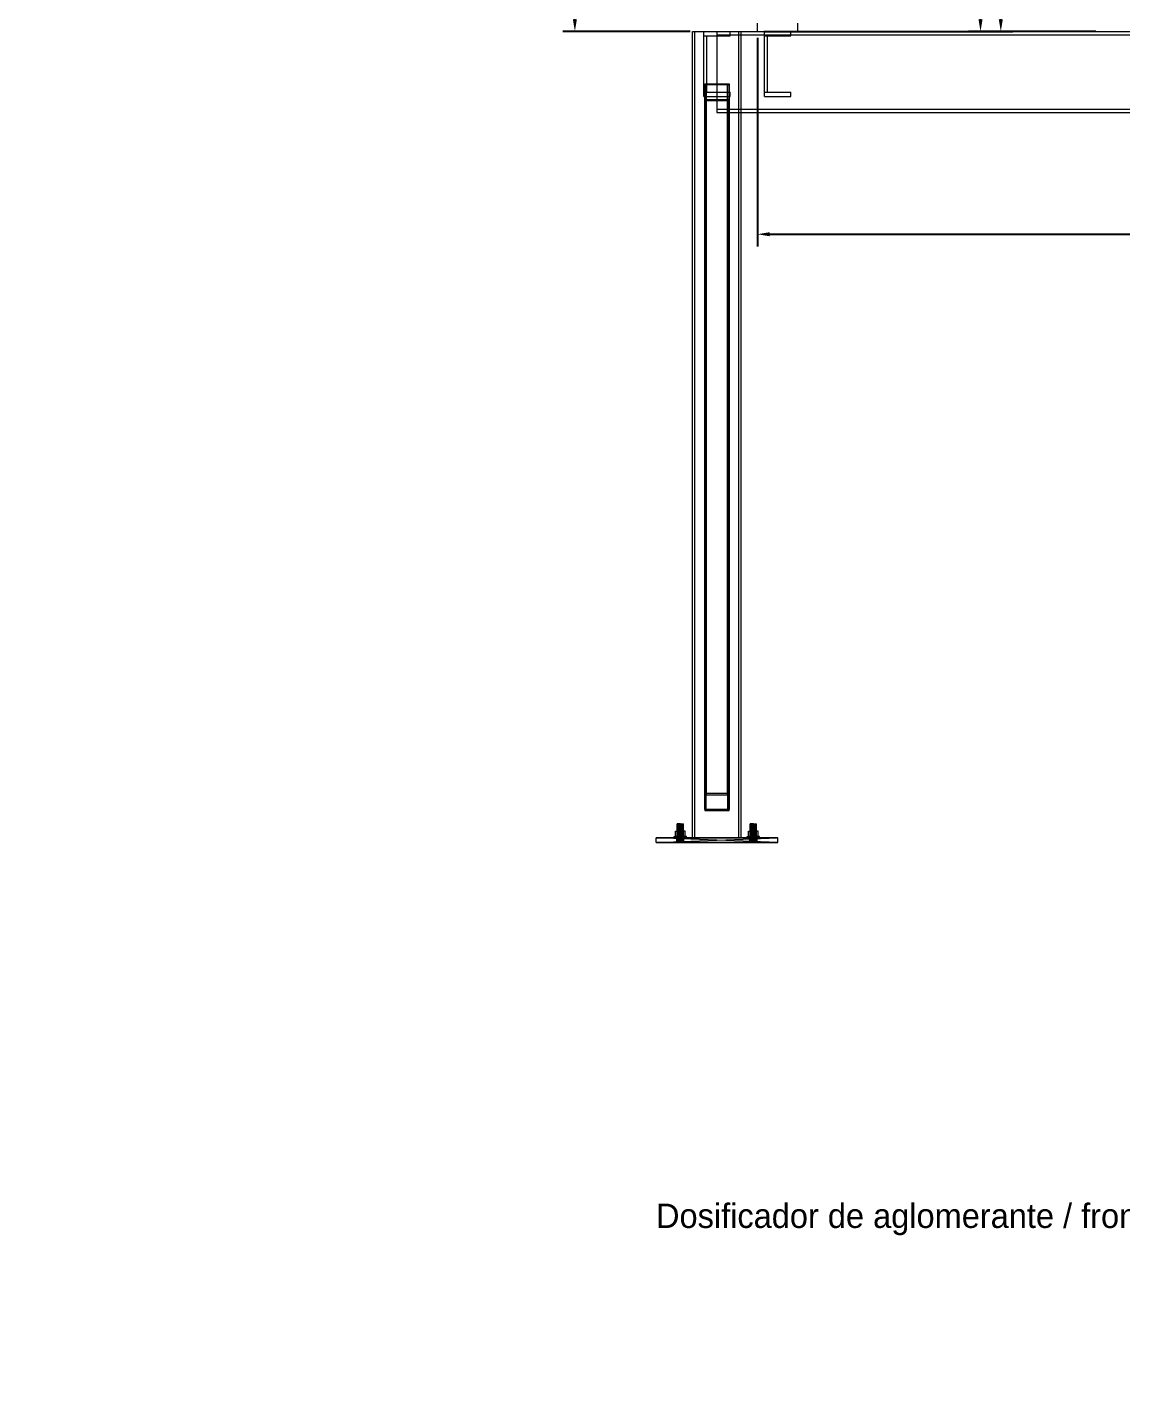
# Model space of a CAD drawing. Header units: millimetres. Extents: x -191664 to 191490, y -197311 to 10263.
# Drawn here: x -1550 to 1148, y -78466 to -75090 of the extents above; entities that cross this region are included whole.
import ezdxf

# ---------------------------------------------------------------- set-up
doc = ezdxf.new("R2010")
doc.units = ezdxf.units.MM
for name, color, linetype, lineweight in [('COTAS_O', 1, 'Continuous', 0), ('COTAS_R', 1, 'Continuous', 0), ('DET_dosificador_frontal', 7, 'Continuous', 0), ('R15_COTAS_TRANSPORTE_P', 1, 'Continuous', 0), ('TEXTOS', 4, 'Continuous', 0)]:
    doc.layers.add(name, color=color, linetype=linetype, lineweight=lineweight)
doc.dimstyles.new('PLANTA_20', dxfattribs={"dimtxt": 50, "dimasz": 30, "dimexe": 30, "dimexo": 16, "dimgap": 20, "dimtad": 1, "dimtih": 1, "dimtoh": 1, "dimdec": 1, "dimzin": 0, "dimdsep": 46, "dimcen": 0.09, "dimadec": 0, "dimazin": 0, "dimtfac": 1, "dimtdec": 4, "dimtofl": 0, "dimtmove": 0, "dimatfit": 3, "dimfxl": 1, "dimtolj": 1, "dimtzin": 0, "dimarcsym": 0})

# ---------------------------------------------------------------- blocks, each defined once
blk = doc.blocks.new('*D55')
at = {"layer": 'COTAS_O', "color": 0, "lineweight": -2, "transparency": 16777216}
for p, q in [((250, -75116), (250, -75630)), ((1950, -75116), (1950, -75630)), ((280, -75600), (1920, -75600))]:
    blk.add_line(p, q, dxfattribs=at)
at = {"layer": 'COTAS_O', "color": 0, "transparency": 16777216}
for points in [[(280, -75595), (280, -75605), (250, -75600)], [(1920, -75595), (1920, -75605), (1950, -75600)]]:
    blk.add_solid(points, dxfattribs=at)
at = {"layer": 'Defpoints', "color": 0, "transparency": 16777216}
for p in [(250, -75100), (1950, -75100), (1950, -75600)]:
    blk.add_point(p, dxfattribs=at)
blk = doc.blocks.new('*D56')
at = {"layer": 'COTAS_O', "color": 0, "lineweight": -2, "transparency": 16777216}
for p, q in [((266, -72500), (880, -72500)), ((850, -75070), (850, -72530)), ((266, -75100), (880, -75100))]:
    blk.add_line(p, q, dxfattribs=at)
at = {"layer": 'COTAS_O', "color": 0, "transparency": 16777216}
for points in [[(845, -72530), (855, -72530), (850, -72500)], [(845, -75070), (855, -75070), (850, -75100)]]:
    blk.add_solid(points, dxfattribs=at)
at = {"layer": 'Defpoints', "color": 0, "transparency": 16777216}
for p in [(250, -72500), (850, -72500), (250, -75100)]:
    blk.add_point(p, dxfattribs=at)
blk = doc.blocks.new('*D57')
at = {"layer": 'COTAS_O', "color": 0, "lineweight": -2, "transparency": 16777216}
for p, q in [((1084, -72600), (770, -72600)), ((800, -75070), (800, -72630)), ((1084, -75100), (770, -75100))]:
    blk.add_line(p, q, dxfattribs=at)
at = {"layer": 'COTAS_O', "color": 0, "transparency": 16777216}
for points in [[(795, -72630), (805, -72630), (800, -72600)], [(795, -75070), (805, -75070), (800, -75100)]]:
    blk.add_solid(points, dxfattribs=at)
at = {"layer": 'Defpoints', "color": 0, "transparency": 16777216}
for p in [(800, -72600), (1100, -72600), (1100, -75100)]:
    blk.add_point(p, dxfattribs=at)
blk = doc.blocks.new('*D58')
at = {"layer": 'COTAS_R', "color": 0, "lineweight": -2, "transparency": 16777216}
for p, q in [((84, -74425), (-230, -74425)), ((-200, -75070), (-200, -74455)), ((84, -75100), (-230, -75100))]:
    blk.add_line(p, q, dxfattribs=at)
at = {"layer": 'COTAS_R', "color": 0, "transparency": 16777216}
for points in [[(-205, -74455), (-195, -74455), (-200, -74425)], [(-205, -75070), (-195, -75070), (-200, -75100)]]:
    blk.add_solid(points, dxfattribs=at)
at = {"layer": 'Defpoints', "color": 0, "transparency": 16777216}
for p in [(-200, -74425), (100, -74425), (100, -75100)]:
    blk.add_point(p, dxfattribs=at)
blk = doc.blocks.new('*D132')
at = {"layer": 'Defpoints', "color": 0, "transparency": 16777216}
for p in [(-500, -194490), (-500, -194490), (500, -194490), (203.3, -194656.7), (439.7, -194832)]:
    blk.add_point(p, dxfattribs=at)
at = {"layer": 'R15_COTAS_TRANSPORTE_P', "color": 0, "lineweight": -2, "transparency": 16777216}
blk.add_arc((-500, -194490), 722.8, 342.3783, 357.6217, dxfattribs=at)
at = {"layer": 'R15_COTAS_TRANSPORTE_P', "color": 0, "transparency": 16777216}
for points in [[(217.2, -194519.9), (227.1, -194520.1), (222.8, -194490)], [(193.6, -194710.4), (184.1, -194707.2), (179.2, -194737.2)]]:
    blk.add_solid(points, dxfattribs=at)
blk = doc.blocks.new('*D133')
at = {"layer": 'Defpoints', "color": 0, "transparency": 16777216}
for p in [(439.7, -194148), (217.9, -194406.1), (-500, -194490), (-500, -194490), (500, -194490)]:
    blk.add_point(p, dxfattribs=at)
at = {"layer": 'R15_COTAS_TRANSPORTE_P', "color": 0, "lineweight": -2, "transparency": 16777216}
blk.add_arc((-500, -194490), 722.8, 2.3783, 17.6217, dxfattribs=at)
at = {"layer": 'R15_COTAS_TRANSPORTE_P', "color": 0, "transparency": 16777216}
for points in [[(184.1, -194272.8), (193.6, -194269.6), (179.2, -194242.8)], [(227.1, -194459.9), (217.2, -194460.1), (222.8, -194490)]]:
    blk.add_solid(points, dxfattribs=at)

msp = doc.modelspace()

# ---------------------------------------------------------------- linework, layer by layer
at = {"layer": 'DET_dosificador_frontal', "color": 8, "true_color": 0x667b86}
for p, q in [((90, -75100), (96, -75100)), ((90, -77088), (90, -75100)), ((96, -77088), (96, -75100)), ((96, -75100), (204, -75100)), ((117.5, -75100), (182.5, -75100)), ((117.5, -75110.5), (117.5, -75100)), ((117.5, -75110.5), (182.5, -75110.5)), ((117.5, -75110.5), (125, -75110.5)), ((117.5, -75249.5), (117.5, -75110.5)), ((125, -75249.5), (125, -75110.5)), ((150, -75100), (2050, -75100)), ((150, -75100), (150, -75108.5)), ((150, -75108.5), (2050, -75108.5)), ((150, -75108.5), (150, -75291.5)), ((182.5, -75110.5), (182.5, -75100)), ((204, -75100), (210, -75100)), ((204, -77088), (204, -75100)), ((210, -77088), (210, -75100)), ((267.5, -75100), (332.5, -75100)), ((267.5, -75110.5), (267.5, -75100)), ((267.5, -75110.5), (332.5, -75110.5)), ((267.5, -75110.5), (275, -75110.5)), ((267.5, -75249.5), (267.5, -75110.5)), ((275, -75249.5), (275, -75110.5)), ((332.5, -75110.5), (332.5, -75100)), ((120, -76979.1), (120, -75229.1)), ((120, -75229.1), (180, -75229.1)), ((120, -75231.88), (120, -75229.1)), ((180, -75231.88), (120, -75231.88)), ((120, -75231.88), (120, -76981.88)), ((120, -75231.88), (124, -75231.88)), ((120, -75268.12), (120, -75231.88)), ((124, -75231.88), (124, -76981.88)), ((124, -75231.88), (124, -75268.12)), ((176, -76981.88), (176, -75231.88)), ((176, -75231.88), (180, -75231.88)), ((176, -75268.12), (176, -75231.88)), ((180, -75229.1), (180, -76979.1)), ((180, -75229.1), (180, -75231.88)), ((180, -76981.88), (180, -75231.88)), ((180, -75231.88), (180, -75268.12)), ((117.5, -75249.5), (182.5, -75249.5)), ((117.5, -75260), (117.5, -75249.5)), ((117.5, -75249.5), (125, -75249.5)), ((117.5, -75260), (182.5, -75260)), ((120, -77018.12), (120, -75268.12)), ((120, -75268.12), (180, -75268.12)), ((120, -75270.9), (120, -75268.12)), ((124, -75268.12), (120, -75268.12)), ((180, -75270.9), (120, -75270.9)), ((120, -75270.9), (120, -77020.9)), ((124, -77018.12), (124, -75268.12)), ((180, -75268.12), (176, -75268.12)), ((176, -75268.12), (176, -77018.12)), ((180, -75268.12), (180, -77018.12)), ((180, -75268.12), (180, -75270.9)), ((180, -77020.9), (180, -75270.9)), ((182.5, -75260), (182.5, -75249.5)), ((267.5, -75249.5), (332.5, -75249.5)), ((267.5, -75260), (267.5, -75249.5)), ((267.5, -75249.5), (275, -75249.5)), ((267.5, -75260), (332.5, -75260)), ((332.5, -75260), (332.5, -75249.5)), ((150, -75291.5), (2050, -75291.5)), ((150, -75291.5), (150, -75300)), ((150, -75300), (2050, -75300)), ((180, -76979.1), (120, -76979.1)), ((120, -76979.1), (120, -76981.88)), ((120, -76981.88), (180, -76981.88)), ((124, -76981.88), (120, -76981.88)), ((120, -76981.88), (120, -77018.12)), ((124, -77018.12), (124, -76981.88)), ((180, -76981.88), (176, -76981.88)), ((176, -76981.88), (176, -77018.12)), ((180, -76981.88), (180, -76979.1)), ((180, -77018.12), (180, -76981.88)), ((180, -77018.12), (120, -77018.12)), ((120, -77018.12), (120, -77020.9)), ((120, -77018.12), (124, -77018.12)), ((120, -77020.9), (180, -77020.9)), ((176, -77018.12), (180, -77018.12)), ((180, -77020.9), (180, -77018.12)), ((90, -77088), (96, -77088)), ((96, -77088), (204, -77088)), ((204, -77088), (210, -77088))]:
    msp.add_line(p, q, dxfattribs=at)
at = {"layer": 'DET_dosificador_frontal', "color": 253, "true_color": 0x9caaa6}
for p, q in [((250, -75100), (250, -75080)), ((250, -75100), (350, -75100)), ((350, -75100), (350, -75080))]:
    msp.add_line(p, q, dxfattribs=at)
at = {"layer": 'DET_dosificador_frontal', "color": 9, "true_color": 0xaeb9be}
for p, q in [((52.27, -77054), (52, -77054)), ((52, -77100), (52, -77054)), ((53.07, -77054), (52.27, -77054)), ((52.27, -77100), (52.27, -77054)), ((54.34, -77054), (53.07, -77054)), ((53.07, -77100), (53.07, -77054)), ((56, -77054), (54.34, -77054)), ((54.34, -77100), (54.34, -77054)), ((57.93, -77054), (56, -77054)), ((56, -77100), (56, -77054)), ((60, -77054), (57.93, -77054)), ((57.93, -77100), (57.93, -77054)), ((60, -77054), (62.07, -77054)), ((60, -77054), (60, -77100)), ((62.07, -77054), (64, -77054)), ((62.07, -77100), (62.07, -77054)), ((64, -77054), (65.66, -77054)), ((64, -77100), (64, -77054)), ((65.66, -77054), (66.93, -77054)), ((65.66, -77100), (65.66, -77054)), ((66.93, -77054), (67.73, -77054)), ((66.93, -77100), (66.93, -77054)), ((67.73, -77054), (68, -77054)), ((67.73, -77100), (67.73, -77054)), ((68, -77100), (68, -77054)), ((232.27, -77054), (232, -77054)), ((232, -77100), (232, -77054)), ((233.07, -77054), (232.27, -77054)), ((232.27, -77100), (232.27, -77054)), ((234.34, -77054), (233.07, -77054)), ((233.07, -77100), (233.07, -77054)), ((236, -77054), (234.34, -77054)), ((234.34, -77100), (234.34, -77054)), ((237.93, -77054), (236, -77054)), ((236, -77100), (236, -77054)), ((240, -77054), (237.93, -77054)), ((237.93, -77100), (237.93, -77054)), ((240, -77054), (242.07, -77054)), ((240, -77054), (240, -77100)), ((242.07, -77054), (244, -77054)), ((242.07, -77100), (242.07, -77054)), ((244, -77054), (245.66, -77054)), ((244, -77100), (244, -77054)), ((245.66, -77054), (246.93, -77054)), ((245.66, -77100), (245.66, -77054)), ((246.93, -77054), (247.73, -77054)), ((246.93, -77100), (246.93, -77054)), ((247.73, -77054), (248, -77054)), ((247.73, -77100), (247.73, -77054)), ((248, -77100), (248, -77054)), ((52.27, -77100), (52, -77100)), ((53.07, -77100), (52.27, -77100)), ((54.34, -77100), (53.07, -77100)), ((56, -77100), (54.34, -77100)), ((57.93, -77100), (56, -77100)), ((57.93, -77100), (60, -77100)), ((60, -77100), (62.07, -77100)), ((62.07, -77100), (64, -77100)), ((64, -77100), (65.66, -77100)), ((65.66, -77100), (66.93, -77100)), ((66.93, -77100), (67.73, -77100)), ((67.73, -77100), (68, -77100)), ((232.27, -77100), (232, -77100)), ((233.07, -77100), (232.27, -77100)), ((234.34, -77100), (233.07, -77100)), ((236, -77100), (234.34, -77100)), ((237.93, -77100), (236, -77100)), ((237.93, -77100), (240, -77100)), ((240, -77100), (242.07, -77100)), ((242.07, -77100), (244, -77100)), ((244, -77100), (245.66, -77100)), ((245.66, -77100), (246.93, -77100)), ((246.93, -77100), (247.73, -77100)), ((247.73, -77100), (248, -77100))]:
    msp.add_line(p, q, dxfattribs=at)
at = {"layer": 'DET_dosificador_frontal', "color": 252, "true_color": 0x82929a}
for p, q in [((240, -77088), (0, -77088)), ((0, -77088), (238.24, -77088)), ((0, -77088), (60, -77088)), ((61.76, -77088), (0, -77088)), ((0, -77088), (58.24, -77088)), ((300, -77088), (0, -77088)), ((0, -77088), (236.56, -77088)), ((63.44, -77088), (0, -77088)), ((0, -77088), (56.56, -77088)), ((0, -77088), (235, -77088)), ((65, -77088), (0, -77088)), ((0, -77088), (55, -77088)), ((0, -77088), (233.64, -77088)), ((0, -77088), (53.64, -77088)), ((0, -77088), (232.52, -77088)), ((0, -77088), (52.52, -77088)), ((0, -77088), (231.69, -77088)), ((0, -77088), (51.69, -77088)), ((0, -77088), (231.17, -77088)), ((0, -77088), (51.17, -77088)), ((0, -77088), (231, -77088)), ((0, -77088), (51, -77088)), ((241.76, -77088), (0, -77088)), ((0, -77100), (0, -77088)), ((300, -77100), (0, -77088)), ((0, -77100), (300, -77088)), ((0, -77100), (240, -77100)), ((238.24, -77100), (0, -77100)), ((60, -77100), (0, -77100)), ((0, -77100), (61.76, -77100)), ((58.24, -77100), (0, -77100)), ((0, -77100), (300, -77100)), ((236.56, -77100), (0, -77100)), ((0, -77100), (63.44, -77100)), ((56.56, -77100), (0, -77100)), ((235, -77100), (0, -77100)), ((0, -77100), (65, -77100)), ((55, -77100), (0, -77100)), ((233.64, -77100), (0, -77100)), ((53.64, -77100), (0, -77100)), ((232.52, -77100), (0, -77100)), ((52.52, -77100), (0, -77100)), ((231.69, -77100), (0, -77100)), ((51.69, -77100), (0, -77100)), ((231.17, -77100), (0, -77100)), ((51.17, -77100), (0, -77100)), ((231, -77100), (0, -77100)), ((51, -77100), (0, -77100)), ((0, -77100), (241.76, -77100)), ((51, -77088), (51.17, -77088)), ((60, -77088), (51, -77088)), ((58.24, -77088), (51, -77088)), ((56.56, -77088), (51, -77088)), ((55, -77088), (51, -77088)), ((53.64, -77088), (51, -77088)), ((52.52, -77088), (51, -77088)), ((51, -77100), (51.17, -77088)), ((51, -77100), (51, -77088)), ((51.17, -77100), (51, -77088)), ((51.17, -77100), (51, -77100)), ((51, -77100), (60, -77100)), ((51, -77100), (58.24, -77100)), ((51, -77100), (56.56, -77100)), ((51, -77100), (55, -77100)), ((51, -77100), (53.64, -77100)), ((51, -77100), (52.52, -77100)), ((51.17, -77088), (51.69, -77088)), ((60, -77088), (51.17, -77088)), ((51.17, -77100), (51.69, -77088)), ((51.17, -77100), (51.17, -77088)), ((51.69, -77100), (51.17, -77088)), ((51.69, -77100), (51.17, -77100)), ((51.17, -77100), (60, -77100)), ((51.69, -77088), (52.52, -77088)), ((60, -77088), (51.69, -77088)), ((51.69, -77100), (52.52, -77088)), ((51.69, -77100), (51.69, -77088)), ((52.52, -77100), (51.69, -77088)), ((52.52, -77100), (51.69, -77100)), ((51.69, -77100), (60, -77100)), ((52.52, -77088), (53.64, -77088)), ((60, -77088), (52.52, -77088)), ((52.52, -77100), (53.64, -77088)), ((52.52, -77100), (52.52, -77088)), ((53.64, -77100), (52.52, -77088)), ((53.64, -77100), (52.52, -77100)), ((52.52, -77100), (60, -77100)), ((53.64, -77088), (55, -77088)), ((60, -77088), (53.64, -77088)), ((53.64, -77100), (55, -77088)), ((53.64, -77100), (53.64, -77088)), ((55, -77100), (53.64, -77088)), ((55, -77100), (53.64, -77100)), ((53.64, -77100), (60, -77100)), ((55, -77088), (56.56, -77088)), ((60, -77088), (55, -77088)), ((55, -77100), (56.56, -77088)), ((55, -77100), (55, -77088)), ((56.56, -77100), (55, -77088)), ((56.56, -77100), (55, -77100)), ((55, -77100), (60, -77100)), ((56.56, -77088), (58.24, -77088)), ((60, -77088), (56.56, -77088)), ((56.56, -77100), (58.24, -77088)), ((56.56, -77100), (56.56, -77088)), ((58.24, -77100), (56.56, -77088)), ((58.24, -77100), (56.56, -77100)), ((56.56, -77100), (60, -77100)), ((58.24, -77088), (60, -77088)), ((58.24, -77100), (60, -77088)), ((58.24, -77100), (58.24, -77088)), ((60, -77100), (58.24, -77088)), ((60, -77100), (58.24, -77100)), ((60, -77088), (61.76, -77088)), ((60, -77088), (63.44, -77088)), ((60, -77088), (65, -77088)), ((60, -77088), (66.36, -77088)), ((60, -77088), (67.48, -77088)), ((60, -77088), (68.31, -77088)), ((60, -77088), (68.83, -77088)), ((60, -77088), (69, -77088)), ((60, -77088), (60, -77100)), ((61.76, -77100), (60, -77088)), ((60, -77100), (61.76, -77088)), ((61.76, -77100), (60, -77100)), ((63.44, -77100), (60, -77100)), ((65, -77100), (60, -77100)), ((66.36, -77100), (60, -77100)), ((67.48, -77100), (60, -77100)), ((68.31, -77100), (60, -77100)), ((68.83, -77100), (60, -77100)), ((69, -77100), (60, -77100)), ((61.76, -77088), (63.44, -77088)), ((61.76, -77088), (69, -77088)), ((61.76, -77100), (61.76, -77088)), ((63.44, -77100), (61.76, -77088)), ((61.76, -77100), (63.44, -77088)), ((63.44, -77100), (61.76, -77100)), ((69, -77100), (61.76, -77100)), ((63.44, -77088), (65, -77088)), ((63.44, -77088), (69, -77088)), ((63.44, -77100), (63.44, -77088)), ((65, -77100), (63.44, -77088)), ((63.44, -77100), (65, -77088)), ((65, -77100), (63.44, -77100)), ((69, -77100), (63.44, -77100)), ((66.36, -77088), (65, -77088)), ((65, -77088), (69, -77088)), ((65, -77088), (233.64, -77088)), ((240, -77088), (65, -77088)), ((65, -77100), (65, -77088)), ((66.36, -77100), (65, -77088)), ((65, -77100), (66.36, -77088)), ((65, -77100), (66.36, -77100)), ((69, -77100), (65, -77100)), ((233.64, -77100), (65, -77100)), ((65, -77100), (240, -77100)), ((67.48, -77088), (66.36, -77088)), ((66.36, -77088), (69, -77088)), ((66.36, -77088), (233.64, -77088)), ((66.36, -77088), (231, -77088)), ((66.36, -77088), (231.17, -77088)), ((66.36, -77088), (231.69, -77088)), ((66.36, -77088), (232.52, -77088)), ((240, -77088), (66.36, -77088)), ((66.36, -77100), (66.36, -77088)), ((67.48, -77100), (66.36, -77088)), ((66.36, -77100), (67.48, -77088)), ((66.36, -77100), (67.48, -77100)), ((69, -77100), (66.36, -77100)), ((233.64, -77100), (66.36, -77100)), ((231, -77100), (66.36, -77100)), ((231.17, -77100), (66.36, -77100)), ((231.69, -77100), (66.36, -77100)), ((232.52, -77100), (66.36, -77100)), ((66.36, -77100), (240, -77100)), ((68.31, -77088), (67.48, -77088)), ((67.48, -77088), (69, -77088)), ((67.48, -77088), (233.64, -77088)), ((240, -77088), (67.48, -77088)), ((67.48, -77100), (67.48, -77088)), ((68.31, -77100), (67.48, -77088)), ((67.48, -77100), (68.31, -77088)), ((67.48, -77100), (68.31, -77100)), ((69, -77100), (67.48, -77100)), ((233.64, -77100), (67.48, -77100)), ((67.48, -77100), (240, -77100)), ((68.83, -77088), (68.31, -77088)), ((68.31, -77088), (69, -77088)), ((68.31, -77088), (233.64, -77088)), ((240, -77088), (68.31, -77088)), ((68.31, -77100), (68.31, -77088)), ((68.83, -77100), (68.31, -77088)), ((68.31, -77100), (68.83, -77088)), ((68.31, -77100), (68.83, -77100)), ((69, -77100), (68.31, -77100)), ((233.64, -77100), (68.31, -77100)), ((68.31, -77100), (240, -77100)), ((69, -77088), (68.83, -77088)), ((68.83, -77088), (233.64, -77088)), ((68.83, -77088), (240, -77088)), ((68.83, -77100), (68.83, -77088)), ((69, -77100), (68.83, -77088)), ((68.83, -77100), (69, -77088)), ((68.83, -77100), (69, -77100)), ((233.64, -77100), (68.83, -77100)), ((240, -77100), (68.83, -77100)), ((69, -77088), (233.64, -77088)), ((69, -77088), (235, -77088)), ((69, -77088), (236.56, -77088)), ((69, -77088), (238.24, -77088)), ((69, -77088), (240, -77088)), ((69, -77100), (69, -77088)), ((233.64, -77100), (69, -77100)), ((235, -77100), (69, -77100)), ((236.56, -77100), (69, -77100)), ((238.24, -77100), (69, -77100)), ((240, -77100), (69, -77100)), ((231, -77088), (231.17, -77088)), ((240, -77088), (231, -77088)), ((238.24, -77088), (231, -77088)), ((236.56, -77088), (231, -77088)), ((235, -77088), (231, -77088)), ((233.64, -77088), (231, -77088)), ((231, -77100), (231.17, -77088)), ((231, -77100), (231, -77088)), ((231.17, -77100), (231, -77088)), ((231.17, -77100), (231, -77100)), ((231, -77100), (240, -77100)), ((231, -77100), (238.24, -77100)), ((231, -77100), (236.56, -77100)), ((231, -77100), (235, -77100)), ((231, -77100), (233.64, -77100)), ((231.17, -77088), (231.69, -77088)), ((240, -77088), (231.17, -77088)), ((231.17, -77100), (231.69, -77088)), ((231.17, -77100), (231.17, -77088)), ((231.69, -77100), (231.17, -77088)), ((231.69, -77100), (231.17, -77100)), ((231.17, -77100), (240, -77100)), ((231.69, -77088), (232.52, -77088)), ((240, -77088), (231.69, -77088)), ((231.69, -77100), (232.52, -77088)), ((231.69, -77100), (231.69, -77088)), ((232.52, -77100), (231.69, -77088)), ((232.52, -77100), (231.69, -77100)), ((231.69, -77100), (240, -77100)), ((232.52, -77088), (233.64, -77088)), ((240, -77088), (232.52, -77088)), ((232.52, -77100), (233.64, -77088)), ((232.52, -77100), (232.52, -77088)), ((233.64, -77100), (232.52, -77088)), ((233.64, -77100), (232.52, -77100)), ((232.52, -77100), (240, -77100)), ((233.64, -77088), (235, -77088)), ((240, -77088), (233.64, -77088)), ((233.64, -77100), (235, -77088)), ((233.64, -77100), (233.64, -77088)), ((235, -77100), (233.64, -77088)), ((235, -77100), (233.64, -77100)), ((233.64, -77100), (240, -77100)), ((235, -77088), (236.56, -77088)), ((240, -77088), (235, -77088)), ((235, -77100), (236.56, -77088)), ((235, -77100), (235, -77088)), ((236.56, -77100), (235, -77088)), ((236.56, -77100), (235, -77100)), ((235, -77100), (240, -77100)), ((236.56, -77088), (238.24, -77088)), ((240, -77088), (236.56, -77088)), ((236.56, -77100), (238.24, -77088)), ((236.56, -77100), (236.56, -77088)), ((238.24, -77100), (236.56, -77088)), ((238.24, -77100), (236.56, -77100)), ((236.56, -77100), (240, -77100)), ((238.24, -77088), (240, -77088)), ((238.24, -77100), (240, -77088)), ((238.24, -77100), (238.24, -77088)), ((240, -77100), (238.24, -77088)), ((240, -77100), (238.24, -77100)), ((240, -77088), (241.76, -77088)), ((240, -77088), (300, -77088)), ((240, -77088), (240, -77100)), ((241.76, -77100), (240, -77088)), ((240, -77100), (241.76, -77088)), ((241.76, -77100), (240, -77100)), ((300, -77100), (240, -77100)), ((241.76, -77088), (300, -77088)), ((243.44, -77088), (241.76, -77088)), ((241.76, -77088), (245, -77088)), ((241.76, -77088), (246.36, -77088)), ((241.76, -77088), (247.48, -77088)), ((241.76, -77088), (248.31, -77088)), ((241.76, -77088), (248.83, -77088)), ((241.76, -77088), (249, -77088)), ((241.76, -77100), (241.76, -77088)), ((243.44, -77100), (241.76, -77088)), ((241.76, -77100), (243.44, -77088)), ((300, -77100), (241.76, -77100)), ((241.76, -77100), (243.44, -77100)), ((245, -77100), (241.76, -77100)), ((246.36, -77100), (241.76, -77100)), ((247.48, -77100), (241.76, -77100)), ((248.31, -77100), (241.76, -77100)), ((248.83, -77100), (241.76, -77100)), ((249, -77100), (241.76, -77100)), ((243.44, -77088), (300, -77088)), ((245, -77088), (243.44, -77088)), ((243.44, -77088), (249, -77088)), ((243.44, -77100), (243.44, -77088)), ((245, -77100), (243.44, -77088)), ((243.44, -77100), (245, -77088)), ((300, -77100), (243.44, -77100)), ((243.44, -77100), (245, -77100)), ((249, -77100), (243.44, -77100)), ((245, -77088), (300, -77088)), ((246.36, -77088), (245, -77088)), ((245, -77088), (249, -77088)), ((245, -77100), (245, -77088)), ((246.36, -77100), (245, -77088)), ((245, -77100), (246.36, -77088)), ((300, -77100), (245, -77100)), ((245, -77100), (246.36, -77100)), ((249, -77100), (245, -77100)), ((246.36, -77088), (300, -77088)), ((247.48, -77088), (246.36, -77088)), ((246.36, -77088), (249, -77088)), ((246.36, -77100), (246.36, -77088)), ((247.48, -77100), (246.36, -77088)), ((246.36, -77100), (247.48, -77088)), ((300, -77100), (246.36, -77100)), ((246.36, -77100), (247.48, -77100)), ((249, -77100), (246.36, -77100)), ((247.48, -77088), (300, -77088)), ((248.31, -77088), (247.48, -77088)), ((247.48, -77088), (249, -77088)), ((247.48, -77100), (247.48, -77088)), ((248.31, -77100), (247.48, -77088)), ((247.48, -77100), (248.31, -77088)), ((300, -77100), (247.48, -77100)), ((247.48, -77100), (248.31, -77100)), ((249, -77100), (247.48, -77100)), ((248.31, -77088), (300, -77088)), ((248.83, -77088), (248.31, -77088)), ((248.31, -77100), (248.31, -77088)), ((248.83, -77100), (248.31, -77088)), ((248.31, -77100), (248.83, -77088)), ((300, -77100), (248.31, -77100)), ((248.31, -77100), (248.83, -77100)), ((248.83, -77088), (300, -77088)), ((249, -77088), (248.83, -77088)), ((248.83, -77100), (248.83, -77088)), ((249, -77100), (248.83, -77088)), ((248.83, -77100), (249, -77088)), ((300, -77100), (248.83, -77100)), ((248.83, -77100), (249, -77100)), ((249, -77088), (300, -77088)), ((249, -77100), (249, -77088)), ((300, -77100), (249, -77100)), ((300, -77100), (300, -77088))]:
    msp.add_line(p, q, dxfattribs=at)
at = {"layer": 'DET_dosificador_frontal', "color": 252, "true_color": 0x8ba19a}
for p, q in [((45, -77088), (45, -77085)), ((45, -77085), (45.51, -77085)), ((45, -77085), (51, -77085)), ((45.51, -77088), (45, -77088)), ((51, -77088), (45, -77088)), ((45.51, -77088), (45.51, -77085)), ((45.51, -77085), (47.01, -77085)), ((45.51, -77085), (51.31, -77085)), ((47.01, -77088), (45.51, -77088)), ((51.31, -77088), (45.51, -77088)), ((47.01, -77088), (47.01, -77085)), ((47.01, -77085), (49.39, -77085)), ((47.01, -77085), (52.21, -77085)), ((49.39, -77088), (47.01, -77088)), ((52.21, -77088), (47.01, -77088)), ((48.01, -77085), (48.01, -77072)), ((48.01, -77072), (60, -77072)), ((48.01, -77072), (53.07, -77072)), ((60, -77085), (48.01, -77085)), ((53.07, -77085), (48.01, -77085)), ((49.39, -77088), (49.39, -77085)), ((49.39, -77085), (52.5, -77085)), ((49.39, -77085), (53.64, -77085)), ((52.5, -77088), (49.39, -77088)), ((53.64, -77088), (49.39, -77088)), ((51.31, -77085), (51, -77085)), ((51, -77085), (51, -77088)), ((51, -77088), (51.31, -77088)), ((52.21, -77085), (51.31, -77085)), ((51.31, -77085), (51.31, -77088)), ((51.31, -77088), (52.21, -77088)), ((53.64, -77085), (52.21, -77085)), ((52.21, -77085), (52.21, -77088)), ((52.21, -77088), (53.64, -77088)), ((52.5, -77088), (52.5, -77085)), ((52.5, -77085), (56.12, -77085)), ((52.5, -77085), (55.5, -77085)), ((56.12, -77088), (52.5, -77088)), ((55.5, -77088), (52.5, -77088)), ((60, -77072), (53.07, -77072)), ((53.07, -77072), (53.07, -77085)), ((53.07, -77085), (60, -77085)), ((55.5, -77085), (53.64, -77085)), ((53.64, -77085), (53.64, -77088)), ((53.64, -77088), (55.5, -77088)), ((57.67, -77085), (55.5, -77085)), ((55.5, -77085), (55.5, -77088)), ((55.5, -77088), (57.67, -77088)), ((56.12, -77088), (56.12, -77085)), ((56.12, -77085), (60, -77085)), ((56.12, -77085), (57.67, -77085)), ((60, -77088), (56.12, -77088)), ((57.67, -77088), (56.12, -77088)), ((60, -77085), (57.67, -77085)), ((57.67, -77085), (57.67, -77088)), ((57.67, -77088), (60, -77088)), ((71.99, -77072), (60, -77072)), ((60, -77072), (60, -77085)), ((60, -77072), (66.93, -77072)), ((63.88, -77085), (60, -77085)), ((60, -77085), (60, -77088)), ((60, -77085), (62.33, -77085)), ((60, -77085), (71.99, -77085)), ((66.93, -77085), (60, -77085)), ((60, -77088), (63.88, -77088)), ((62.33, -77088), (60, -77088)), ((62.33, -77085), (62.33, -77088)), ((63.88, -77085), (62.33, -77085)), ((62.33, -77085), (64.5, -77085)), ((62.33, -77088), (63.88, -77088)), ((64.5, -77088), (62.33, -77088)), ((63.88, -77088), (63.88, -77085)), ((67.5, -77085), (63.88, -77085)), ((63.88, -77088), (67.5, -77088)), ((64.5, -77085), (64.5, -77088)), ((67.5, -77085), (64.5, -77085)), ((64.5, -77085), (66.36, -77085)), ((64.5, -77088), (67.5, -77088)), ((66.36, -77088), (64.5, -77088)), ((66.36, -77085), (66.36, -77088)), ((70.61, -77085), (66.36, -77085)), ((66.36, -77085), (67.79, -77085)), ((66.36, -77088), (70.61, -77088)), ((67.79, -77088), (66.36, -77088)), ((66.93, -77072), (66.93, -77085)), ((71.99, -77072), (66.93, -77072)), ((66.93, -77085), (71.99, -77085)), ((67.5, -77088), (67.5, -77085)), ((70.61, -77085), (67.5, -77085)), ((67.5, -77088), (70.61, -77088)), ((67.79, -77085), (67.79, -77088)), ((72.99, -77085), (67.79, -77085)), ((67.79, -77085), (68.69, -77085)), ((67.79, -77088), (72.99, -77088)), ((68.69, -77088), (67.79, -77088)), ((68.69, -77085), (68.69, -77088)), ((74.49, -77085), (68.69, -77085)), ((68.69, -77085), (69, -77085)), ((68.69, -77088), (74.49, -77088)), ((69, -77088), (68.69, -77088)), ((69, -77085), (69, -77088)), ((75, -77085), (69, -77085)), ((69, -77088), (75, -77088)), ((70.61, -77088), (70.61, -77085)), ((72.99, -77085), (70.61, -77085)), ((70.61, -77088), (72.99, -77088)), ((71.99, -77085), (71.99, -77072)), ((72.99, -77088), (72.99, -77085)), ((74.49, -77085), (72.99, -77085)), ((72.99, -77088), (74.49, -77088)), ((74.49, -77088), (74.49, -77085)), ((75, -77085), (74.49, -77085)), ((74.49, -77088), (75, -77088)), ((75, -77088), (75, -77085)), ((225, -77088), (225, -77085)), ((225, -77085), (225.51, -77085)), ((225, -77085), (231, -77085)), ((225.51, -77088), (225, -77088)), ((231, -77088), (225, -77088)), ((225.51, -77088), (225.51, -77085)), ((225.51, -77085), (227.01, -77085)), ((225.51, -77085), (231.31, -77085)), ((227.01, -77088), (225.51, -77088)), ((231.31, -77088), (225.51, -77088)), ((227.01, -77088), (227.01, -77085)), ((227.01, -77085), (229.39, -77085)), ((227.01, -77085), (232.21, -77085)), ((229.39, -77088), (227.01, -77088)), ((232.21, -77088), (227.01, -77088)), ((228.01, -77085), (228.01, -77072)), ((228.01, -77072), (240, -77072)), ((228.01, -77072), (233.07, -77072)), ((240, -77085), (228.01, -77085)), ((233.07, -77085), (228.01, -77085)), ((229.39, -77088), (229.39, -77085)), ((229.39, -77085), (232.5, -77085)), ((229.39, -77085), (233.64, -77085)), ((232.5, -77088), (229.39, -77088)), ((233.64, -77088), (229.39, -77088)), ((231.31, -77085), (231, -77085)), ((231, -77085), (231, -77088)), ((231, -77088), (231.31, -77088)), ((232.21, -77085), (231.31, -77085)), ((231.31, -77085), (231.31, -77088)), ((231.31, -77088), (232.21, -77088)), ((233.64, -77085), (232.21, -77085)), ((232.21, -77085), (232.21, -77088)), ((232.21, -77088), (233.64, -77088)), ((232.5, -77088), (232.5, -77085)), ((232.5, -77085), (236.12, -77085)), ((232.5, -77085), (235.5, -77085)), ((236.12, -77088), (232.5, -77088)), ((235.5, -77088), (232.5, -77088)), ((240, -77072), (233.07, -77072)), ((233.07, -77072), (233.07, -77085)), ((233.07, -77085), (240, -77085)), ((235.5, -77085), (233.64, -77085)), ((233.64, -77085), (233.64, -77088)), ((233.64, -77088), (235.5, -77088)), ((237.67, -77085), (235.5, -77085)), ((235.5, -77085), (235.5, -77088)), ((235.5, -77088), (237.67, -77088)), ((236.12, -77088), (236.12, -77085)), ((236.12, -77085), (240, -77085)), ((236.12, -77085), (237.67, -77085)), ((240, -77088), (236.12, -77088)), ((237.67, -77088), (236.12, -77088)), ((240, -77085), (237.67, -77085)), ((237.67, -77085), (237.67, -77088)), ((237.67, -77088), (240, -77088)), ((251.99, -77072), (240, -77072)), ((240, -77072), (240, -77085)), ((240, -77072), (246.93, -77072)), ((243.88, -77085), (240, -77085)), ((240, -77085), (240, -77088)), ((240, -77085), (242.33, -77085)), ((240, -77085), (251.99, -77085)), ((246.93, -77085), (240, -77085)), ((240, -77088), (243.88, -77088)), ((242.33, -77088), (240, -77088)), ((242.33, -77085), (242.33, -77088)), ((243.88, -77085), (242.33, -77085)), ((242.33, -77085), (244.5, -77085)), ((242.33, -77088), (243.88, -77088)), ((244.5, -77088), (242.33, -77088)), ((243.88, -77088), (243.88, -77085)), ((247.5, -77085), (243.88, -77085)), ((243.88, -77088), (247.5, -77088)), ((244.5, -77085), (244.5, -77088)), ((247.5, -77085), (244.5, -77085)), ((244.5, -77085), (246.36, -77085)), ((244.5, -77088), (247.5, -77088)), ((246.36, -77088), (244.5, -77088)), ((246.36, -77085), (246.36, -77088)), ((250.61, -77085), (246.36, -77085)), ((246.36, -77085), (247.79, -77085)), ((246.36, -77088), (250.61, -77088)), ((247.79, -77088), (246.36, -77088)), ((246.93, -77072), (246.93, -77085)), ((251.99, -77072), (246.93, -77072)), ((246.93, -77085), (251.99, -77085)), ((247.5, -77088), (247.5, -77085)), ((250.61, -77085), (247.5, -77085)), ((247.5, -77088), (250.61, -77088)), ((247.79, -77085), (247.79, -77088)), ((252.99, -77085), (247.79, -77085)), ((247.79, -77085), (248.69, -77085)), ((247.79, -77088), (252.99, -77088)), ((248.69, -77088), (247.79, -77088)), ((248.69, -77085), (248.69, -77088)), ((254.49, -77085), (248.69, -77085)), ((248.69, -77085), (249, -77085)), ((248.69, -77088), (254.49, -77088)), ((249, -77088), (248.69, -77088)), ((249, -77085), (249, -77088)), ((255, -77085), (249, -77085)), ((249, -77088), (255, -77088)), ((250.61, -77088), (250.61, -77085)), ((252.99, -77085), (250.61, -77085)), ((250.61, -77088), (252.99, -77088)), ((251.99, -77085), (251.99, -77072)), ((252.99, -77088), (252.99, -77085)), ((254.49, -77085), (252.99, -77085)), ((252.99, -77088), (254.49, -77088)), ((254.49, -77088), (254.49, -77085)), ((255, -77085), (254.49, -77085)), ((254.49, -77088), (255, -77088)), ((255, -77088), (255, -77085))]:
    msp.add_line(p, q, dxfattribs=at)

# ---------------------------------------------------------------- texts
at = {"layer": 'TEXTOS'}
msp.add_text('Dosificador de aglomerante / frontal local / 1:20 al imprimir / cuerpo O / envolvente R', height=60, dxfattribs=at).set_placement((0, -78050))

# ---------------------------------------------------------------- dimensions: what is measured, and where the dimension line sits
at = {"layer": 'COTAS_O'}
for p1, p2, distance, picture, middle in [((250, -75100), (250, -72500), -600, '*D56', (850, -73800)), ((1100, -75100), (1100, -72600), 300, '*D57', (800, -73850)), ((250, -75100), (1950, -75100), -500, '*D55', (1100, -75600))]:
    dim = msp.add_aligned_dim(p1=p1, p2=p2, distance=distance, text='<> O', dimstyle='PLANTA_20', dxfattribs=at)
    dim.commit()
    dim.dimension.update_dxf_attribs({"geometry": picture, "text_midpoint": middle})
at = {"layer": 'COTAS_R'}
dim = msp.add_aligned_dim(p1=(100, -75100), p2=(100, -74425), distance=300, text='<> R', dimstyle='PLANTA_20', dxfattribs=at)
dim.commit()
dim.dimension.update_dxf_attribs({"geometry": '*D58', "text_midpoint": (-200, -74762.5)})
at = {"layer": 'R15_COTAS_TRANSPORTE_P'}
for base, line2, picture, middle in [((217.89, -194406.09), ((-500, -194490), (439.69, -194147.98)), '*D133', (191490.46, -33543.69)), ((203.29, -194656.68), ((-500, -194490), (439.69, -194832.02)), '*D132', (-191664.11, -34001.98))]:
    dim = msp.add_angular_dim_2l(base=base, line1=((-500, -194490), (500, -194490)), line2=line2, dimstyle='PLANTA_20', dxfattribs=at)
    dim.commit()
    dim.dimension.update_dxf_attribs({"geometry": picture, "text_midpoint": middle})

doc.saveas('drawing.dxf')
